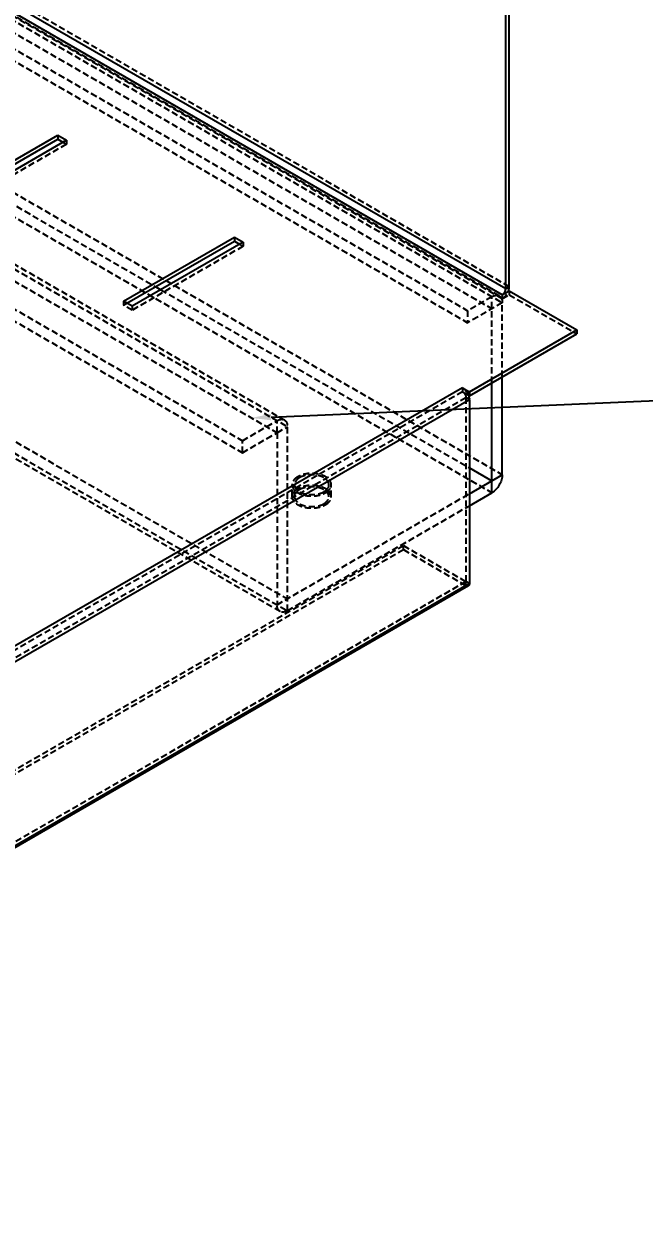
# Model space of a CAD drawing. Header units: millimetres. Extents: x 10653 to 40244, y 19163 to 29561.
# Drawn here: x 20720.7 to 20847.2, y 22953.8 to 23197.9 of the extents above; entities that cross this region are included whole.
import ezdxf
from ezdxf import colors
from ezdxf.entities.mleader import LeaderData, LeaderLine
from ezdxf.math import Vec2, Vec3

# ---------------------------------------------------------------- set-up
doc = ezdxf.new("R2010")
doc.units = ezdxf.units.MM
doc.linetypes.add('HIDDEN', pattern=[1.905, 1.27, -0.635])
doc.layers.add('02___PRT_ALL_AXES', color=7, linetype='Continuous')
doc.layers.add('DEFAULT_2', color=8, linetype='HIDDEN')

msp = doc.modelspace()

# ---------------------------------------------------------------- linework, layer by layer
at = {"color": 3, "linetype": 'Continuous'}
for p, q in [((20818.998, 23143.907), (20516.709, 23318.43)), ((20818.291, 23142.682), (20529.083, 23309.653)), ((20818.998, 23143.907), (20818.998, 23204.315)), ((20704.942, 23162.155), (20727.569, 23175.219)), ((20729.337, 23174.198), (20706.709, 23161.134)), ((20727.569, 23175.219), (20729.337, 23174.198)), ((20741.004, 23141.335), (20763.631, 23154.398)), ((20763.631, 23154.398), (20765.399, 23153.378)), ((20765.399, 23153.378), (20742.772, 23140.314)), ((20818.291, 23142.682), (20819.705, 23143.499)), ((20819.705, 23143.499), (20833.494, 23135.538)), ((20742.772, 23140.314), (20741.004, 23141.335)), ((20811.574, 23122.882), (20833.494, 23135.538)), ((20818.291, 23105.939), (20818.291, 23125.944)), ((20810.159, 23123.699), (20586.007, 22994.285)), ((20810.159, 23123.699), (20811.574, 23122.882)), ((20811.574, 23121.249), (20587.422, 22991.836)), ((20811.574, 23121.249), (20811.574, 23083.711)), ((20811.574, 23099.612), (20816.17, 23102.265)), ((20811.361, 23083.241), (20587.209, 22953.828)), ((20811.574, 23083.711), (20587.422, 22954.297))]:
    msp.add_line(p, q, dxfattribs=at)
at = {"color": 7, "linetype": 'Continuous'}
for p, q in [((20819.705, 23144.315), (20819.705, 23204.723)), ((20705.649, 23161.747), (20727.569, 23174.402)), ((20727.569, 23175.219), (20727.569, 23174.402)), ((20727.569, 23174.402), (20728.63, 23173.79)), ((20763.631, 23154.398), (20763.631, 23153.582)), ((20741.711, 23140.926), (20763.631, 23153.582)), ((20763.631, 23153.582), (20764.692, 23152.97)), ((20747.579, 23144.314), (20748.64, 23143.702)), ((20819.703, 23144.225), (20818.997, 23143.862)), ((20819.705, 23144.315), (20818.998, 23143.907)), ((20811.574, 23122.066), (20833.494, 23134.721)), ((20833.494, 23135.538), (20833.494, 23134.721)), ((20816.17, 23102.265), (20816.17, 23124.719)), ((20811.378, 23122.178), (20811.574, 23122.066)), ((20811.574, 23122.882), (20811.574, 23122.066)), ((20811.574, 23107.368), (20816.17, 23104.715)), ((20811.574, 23102.061), (20818.291, 23105.939))]:
    msp.add_line(p, q, dxfattribs=at)
for centre, radius, start, end in [((20817.742, 23144.316), 1.963, 357.35912, 359.98252), ((20816.533, 23144.547), 3.2, 338.71825, 340.0656), ((20816.609, 23144.519), 3.119, 340.06493, 341.68161)]:
    msp.add_arc(centre, radius, start, end, dxfattribs=at)
at = {"color": 3, "linetype": 'Continuous'}
for centre, radius, start, end in [((20818.017, 23143.907), 0.981, 357.35912, 359.98252), ((20808.401, 23121.017), 3.2, 19.93458, 21.28195), ((20808.477, 23121.045), 3.119, 18.31856, 19.93526), ((20809.611, 23121.249), 1.963, 0.01748, 2.6409)]:
    msp.add_arc(centre, radius, start, end, dxfattribs=at)
at = {"color": 7, "linetype": 'Continuous'}
msp.add_open_spline([(20819.57, 23143.539), (20819.589, 23143.597), (20819.655, 23143.821), (20819.695, 23144.053), (20819.703, 23144.225)], degree=3, knots=[0, 0, 0, 0, 0.2625158, 1, 1, 1, 1], dxfattribs=at)
at = {"color": 3, "linetype": 'Continuous'}
for points, knots in [([(20818.291, 23142.682), (20818.493, 23142.799), (20818.818, 23143.167), (20818.986, 23143.625), (20818.997, 23143.862)], [0, 0, 0, 0, 0.4965756, 1, 1, 1, 1]), ([(20810.159, 23123.699), (20810.432, 23123.542), (20810.924, 23123.078), (20811.258, 23122.5), (20811.383, 23122.179)], [0, 0, 0, 0, 0.4771779, 1, 1, 1, 1]), ([(20811.438, 23122.025), (20811.457, 23121.967), (20811.524, 23121.743), (20811.564, 23121.511), (20811.571, 23121.339)], [0, 0, 0, 0, 0.2625157, 1, 1, 1, 1]), ([(20818.291, 23105.939), (20818.291, 23105.592), (20818.16, 23104.858), (20817.706, 23103.828), (20817.041, 23102.919), (20816.471, 23102.439), (20816.17, 23102.265)], [0, 0, 0, 0, 0.2372386, 0.5000016, 0.7627638, 1, 1, 1, 1]), ([(20811.574, 23083.711), (20811.574, 23083.613), (20811.55, 23083.431), (20811.43, 23083.281), (20811.361, 23083.241)], [0, 0, 0, 0, 0.5507849, 1, 1, 1, 1])]:
    msp.add_open_spline(points, degree=3, knots=knots, dxfattribs=at)
at = {"layer": '02___PRT_ALL_AXES', "color": 8, "linetype": 'HIDDEN'}
for p, q in [((20775.9, 23101.449), (20775.9, 23103.898)), ((20782.9, 23101.449), (20782.9, 23103.898))]:
    msp.add_line(p, q, dxfattribs=at)
for points, knots in [([(20776.925, 23105.327), (20776.772, 23105.238), (20776.493, 23105.046), (20776.16, 23104.696), (20775.949, 23104.309), (20775.9, 23104.032), (20775.9, 23103.898)], [0, 0, 0, 0, 0.2898034, 0.5490453, 0.7822298, 1, 1, 1, 1]), ([(20782.9, 23103.898), (20782.9, 23104.1), (20782.778, 23104.537), (20782.302, 23105.078), (20781.599, 23105.506), (20780.722, 23105.8), (20779.738, 23105.938), (20778.727, 23105.91), (20777.771, 23105.719), (20777.184, 23105.477), (20776.925, 23105.327)], [0, 0, 0, 0, 0.0869325, 0.1864008, 0.3037901, 0.4376061, 0.5821105, 0.7294286, 0.8711741, 1, 1, 1, 1]), ([(20775.9, 23103.898), (20775.9, 23103.696), (20776.022, 23103.26), (20776.498, 23102.718), (20777.201, 23102.29), (20778.078, 23101.997), (20779.062, 23101.858), (20780.073, 23101.886), (20781.029, 23102.078), (20781.616, 23102.32), (20781.875, 23102.469)], [0, 0, 0, 0, 0.0869325, 0.1864008, 0.3037901, 0.4376061, 0.5821105, 0.7294286, 0.8711741, 1, 1, 1, 1]), ([(20776.925, 23102.877), (20776.772, 23102.789), (20776.493, 23102.597), (20776.16, 23102.247), (20775.949, 23101.86), (20775.9, 23101.582), (20775.9, 23101.449)], [0, 0, 0, 0, 0.2898034, 0.5490453, 0.7822298, 1, 1, 1, 1]), ([(20782.9, 23101.448), (20782.9, 23101.65), (20782.778, 23102.087), (20782.302, 23102.629), (20781.599, 23103.057), (20780.722, 23103.35), (20779.738, 23103.488), (20778.727, 23103.46), (20777.771, 23103.269), (20777.184, 23103.027), (20776.925, 23102.877)], [0, 0, 0, 0, 0.0869325, 0.1864008, 0.3037901, 0.4376061, 0.5821105, 0.7294286, 0.8711741, 1, 1, 1, 1]), ([(20781.875, 23102.469), (20782.029, 23102.558), (20782.307, 23102.75), (20782.64, 23103.1), (20782.851, 23103.487), (20782.9, 23103.765), (20782.9, 23103.898)], [0, 0, 0, 0, 0.2898034, 0.5490453, 0.7822298, 1, 1, 1, 1]), ([(20775.9, 23101.449), (20775.9, 23101.247), (20776.022, 23100.81), (20776.498, 23100.269), (20777.201, 23099.84), (20778.078, 23099.547), (20779.062, 23099.409), (20780.073, 23099.437), (20781.029, 23099.628), (20781.616, 23099.87), (20781.875, 23100.02)], [0, 0, 0, 0, 0.0869325, 0.1864008, 0.3037901, 0.4376061, 0.5821105, 0.7294286, 0.8711741, 1, 1, 1, 1]), ([(20781.875, 23100.02), (20782.029, 23100.108), (20782.307, 23100.3), (20782.64, 23100.65), (20782.851, 23101.037), (20782.9, 23101.315), (20782.9, 23101.448)], [0, 0, 0, 0, 0.2898034, 0.5490453, 0.7822298, 1, 1, 1, 1])]:
    msp.add_open_spline(points, degree=3, knots=knots, dxfattribs=at)
at = {"layer": 'DEFAULT_2', "color": 8, "linetype": 'HIDDEN'}
for p, q in [((20819.705, 23144.315), (20530.497, 23311.286)), ((20818.291, 23141.866), (20529.083, 23308.836)), ((20817.67, 23142.422), (20531.29, 23307.76)), ((20529.79, 23307.611), (20818.291, 23141.049)), ((20524.84, 23304.754), (20811.22, 23139.416)), ((20529.79, 23305.162), (20816.17, 23139.824)), ((20524.84, 23302.304), (20811.22, 23136.967)), ((20485.95, 23282.3), (20774.45, 23115.738)), ((20487.45, 23282.449), (20773.829, 23117.111)), ((20485.95, 23279.851), (20772.329, 23114.513)), ((20478.879, 23278.218), (20765.258, 23112.88)), ((20478.879, 23275.768), (20765.258, 23110.431)), ((20531.911, 23271.277), (20818.291, 23105.939)), ((20529.79, 23267.603), (20816.17, 23102.265)), ((20485.95, 23244.741), (20774.45, 23078.179)), ((20488.071, 23245.966), (20774.45, 23080.628)), ((20772.95, 23078.03), (20486.571, 23243.368)), ((20729.337, 23173.382), (20706.709, 23160.318)), ((20728.63, 23173.79), (20729.337, 23173.382)), ((20729.337, 23174.198), (20729.337, 23173.382)), ((20712.577, 23164.522), (20747.579, 23144.314)), ((20765.399, 23152.561), (20742.772, 23139.498)), ((20764.692, 23152.97), (20765.399, 23152.561)), ((20765.399, 23153.378), (20765.399, 23152.561)), ((20748.64, 23143.702), (20811.574, 23107.368)), ((20816.17, 23142.274), (20811.22, 23139.416)), ((20816.17, 23124.719), (20816.17, 23142.274)), ((20818.291, 23141.866), (20819.705, 23142.682)), ((20818.291, 23142.682), (20818.291, 23141.866)), ((20819.705, 23143.499), (20819.705, 23142.682)), ((20819.705, 23142.682), (20833.494, 23134.721)), ((20741.004, 23141.335), (20741.004, 23140.518)), ((20741.004, 23140.518), (20741.711, 23140.926)), ((20742.772, 23139.498), (20741.004, 23140.518)), ((20742.772, 23140.314), (20742.772, 23139.498)), ((20818.291, 23141.049), (20811.22, 23136.967)), ((20811.22, 23139.416), (20811.22, 23136.967)), ((20818.291, 23125.944), (20818.291, 23141.049)), ((20810.159, 23122.882), (20586.007, 22993.469)), ((20810.159, 23123.699), (20810.159, 23122.882)), ((20810.159, 23122.882), (20811.378, 23122.178)), ((20810.866, 23121.658), (20587.422, 22992.652)), ((20811.571, 23121.339), (20810.865, 23121.702)), ((20811.574, 23121.249), (20810.866, 23121.658)), ((20810.866, 23121.658), (20810.866, 23084.119)), ((20765.258, 23112.88), (20772.329, 23116.963)), ((20772.329, 23114.513), (20772.329, 23116.963)), ((20772.329, 23114.513), (20774.45, 23115.738)), ((20774.45, 23078.179), (20774.45, 23115.738)), ((20765.258, 23110.431), (20772.329, 23114.513)), ((20765.258, 23110.431), (20765.258, 23112.88)), ((20772.329, 23114.513), (20772.329, 23079.404)), ((20775.4, 23101.449), (20775.4, 23103.898)), ((20783.4, 23101.449), (20783.4, 23103.898)), ((20772.329, 23079.404), (20811.574, 23102.061)), ((20774.45, 23078.179), (20811.574, 23099.612)), ((20798.138, 23090.63), (20573.987, 22961.217)), ((20798.138, 23091.447), (20586.715, 22969.382)), ((20810.849, 23084.109), (20798.138, 23091.447)), ((20798.138, 23090.63), (20798.138, 23091.447)), ((20810.849, 23083.292), (20798.138, 23090.63)), ((20810.861, 23084.107), (20586.709, 22954.694)), ((20810.866, 23084.119), (20586.715, 22954.705)), ((20810.849, 23083.292), (20810.849, 23084.109)), ((20811.574, 23083.711), (20810.866, 23084.119))]:
    msp.add_line(p, q, dxfattribs=at)
msp.add_arc((20809.885, 23121.657), 0.981, 0.01748, 2.6409, dxfattribs=at)
for points, knots in [([(20816.17, 23142.274), (20816.301, 23142.35), (20816.563, 23142.474), (20816.966, 23142.572), (20817.343, 23142.562), (20817.571, 23142.48), (20817.67, 23142.422)], [0, 0, 0, 0, 0.2896998, 0.5490836, 0.7822135, 1, 1, 1, 1]), ([(20817.67, 23142.422), (20817.779, 23142.359), (20817.984, 23142.18), (20818.112, 23141.944), (20818.162, 23141.816)], [0, 0, 0, 0, 0.4796281, 1, 1, 1, 1]), ([(20818.162, 23141.816), (20818.184, 23141.759), (20818.264, 23141.511), (20818.291, 23141.249), (20818.291, 23141.049)], [0, 0, 0, 0, 0.2322205, 1, 1, 1, 1]), ([(20818.291, 23141.866), (20818.563, 23142.023), (20819.055, 23142.486), (20819.389, 23143.065), (20819.514, 23143.386)], [0, 0, 0, 0, 0.4771774, 1, 1, 1, 1]), ([(20810.159, 23122.882), (20810.362, 23122.765), (20810.686, 23122.398), (20810.855, 23121.939), (20810.865, 23121.702)], [0, 0, 0, 0, 0.4965761, 1, 1, 1, 1]), ([(20772.329, 23116.963), (20772.46, 23117.038), (20772.722, 23117.162), (20773.124, 23117.259), (20773.503, 23117.252), (20773.73, 23117.169), (20773.829, 23117.112)], [0, 0, 0, 0, 0.2881159, 0.5482209, 0.782232, 1, 1, 1, 1]), ([(20773.829, 23117.112), (20773.928, 23117.054), (20774.114, 23116.899), (20774.31, 23116.575), (20774.426, 23116.178), (20774.45, 23115.889), (20774.45, 23115.738)], [0, 0, 0, 0, 0.2177665, 0.4517769, 0.7118826, 1, 1, 1, 1]), ([(20776.572, 23105.531), (20776.489, 23105.473), (20776.365, 23105.386), (20776.221, 23105.284), (20776.148, 23105.234), (20776.108, 23105.204), (20776.074, 23105.184), (20776.054, 23105.158), (20776.022, 23105.125), (20775.969, 23105.067), (20775.891, 23104.984), (20775.815, 23104.901), (20775.761, 23104.844), (20775.731, 23104.81), (20775.705, 23104.786), (20775.694, 23104.758), (20775.674, 23104.723), (20775.641, 23104.66), (20775.593, 23104.57), (20775.546, 23104.48), (20775.512, 23104.417), (20775.494, 23104.381), (20775.476, 23104.355), (20775.475, 23104.326), (20775.467, 23104.288), (20775.456, 23104.221), (20775.439, 23104.126), (20775.423, 23104.031), (20775.411, 23103.965), (20775.406, 23103.927), (20775.397, 23103.898), (20775.406, 23103.87), (20775.411, 23103.833), (20775.423, 23103.767), (20775.438, 23103.674), (20775.454, 23103.58), (20775.465, 23103.515), (20775.472, 23103.478), (20775.474, 23103.449), (20775.491, 23103.423), (20775.509, 23103.387), (20775.542, 23103.324), (20775.589, 23103.234), (20775.636, 23103.144), (20775.669, 23103.081), (20775.688, 23103.045), (20775.699, 23103.017), (20775.725, 23102.993), (20775.755, 23102.96), (20775.809, 23102.902), (20775.885, 23102.819), (20775.962, 23102.736), (20776.015, 23102.678), (20776.046, 23102.645), (20776.066, 23102.619), (20776.1, 23102.598), (20776.141, 23102.568), (20776.194, 23102.531), (20776.257, 23102.487), (20776.341, 23102.428), (20776.424, 23102.368), (20776.51, 23102.31), (20776.568, 23102.263), (20776.648, 23102.23), (20776.747, 23102.181), (20776.874, 23102.122), (20776.998, 23102.062), (20777.1, 23102.016), (20777.172, 23101.976), (20777.262, 23101.953), (20777.375, 23101.917), (20777.519, 23101.873), (20777.662, 23101.828), (20777.777, 23101.793), (20777.861, 23101.763), (20777.957, 23101.75), (20778.08, 23101.727), (20778.236, 23101.701), (20778.391, 23101.672), (20778.517, 23101.652), (20778.608, 23101.631), (20778.709, 23101.629), (20778.84, 23101.621), (20779.005, 23101.612), (20779.17, 23101.602), (20779.301, 23101.595), (20779.401, 23101.586), (20779.497, 23101.595), (20779.627, 23101.601), (20779.788, 23101.611), (20779.951, 23101.619), (20780.08, 23101.628), (20780.178, 23101.63), (20780.27, 23101.65), (20780.395, 23101.67), (20780.55, 23101.698), (20780.707, 23101.725), (20780.83, 23101.747), (20780.926, 23101.76), (20781.01, 23101.79), (20781.126, 23101.824), (20781.269, 23101.869), (20781.413, 23101.912), (20781.527, 23101.949), (20781.616, 23101.972), (20781.69, 23102.012), (20781.793, 23102.059), (20781.972, 23102.144), (20782.126, 23102.217), (20782.228, 23102.265)], [0, 0, 0, 0, 0.03125, 0.046875, 0.0546875, 0.0585938, 0.0625, 0.0664062, 0.0703125, 0.078125, 0.09375, 0.109375, 0.1171875, 0.1210938, 0.125, 0.1289062, 0.1328125, 0.140625, 0.15625, 0.171875, 0.1796875, 0.1835938, 0.1875, 0.1914062, 0.1953125, 0.203125, 0.21875, 0.234375, 0.2421875, 0.2460938, 0.25, 0.2539062, 0.2578125, 0.265625, 0.28125, 0.296875, 0.3046875, 0.3085938, 0.3125, 0.3164062, 0.3203125, 0.328125, 0.34375, 0.359375, 0.3671875, 0.3710938, 0.375, 0.3789062, 0.3828125, 0.390625, 0.40625, 0.421875, 0.4296875, 0.4335938, 0.4375, 0.4414062, 0.4453125, 0.453125, 0.4609375, 0.46875, 0.484375, 0.4921875, 0.5, 0.5078125, 0.515625, 0.53125, 0.546875, 0.5546875, 0.5625, 0.5703125, 0.578125, 0.59375, 0.609375, 0.6171875, 0.625, 0.6328125, 0.640625, 0.65625, 0.671875, 0.6796875, 0.6875, 0.6953125, 0.703125, 0.71875, 0.734375, 0.7421875, 0.75, 0.7578125, 0.765625, 0.78125, 0.796875, 0.8046875, 0.8125, 0.8203125, 0.828125, 0.84375, 0.859375, 0.8671875, 0.875, 0.8828125, 0.890625, 0.90625, 0.921875, 0.9296875, 0.9375, 0.9453125, 0.953125, 0.96875, 1, 1, 1, 1]), ([(20782.228, 23102.265), (20782.311, 23102.323), (20782.435, 23102.41), (20782.579, 23102.512), (20782.652, 23102.563), (20782.692, 23102.592), (20782.726, 23102.613), (20782.746, 23102.638), (20782.778, 23102.671), (20782.831, 23102.729), (20782.909, 23102.812), (20782.985, 23102.895), (20783.039, 23102.953), (20783.069, 23102.986), (20783.095, 23103.01), (20783.106, 23103.038), (20783.127, 23103.073), (20783.159, 23103.136), (20783.207, 23103.226), (20783.254, 23103.316), (20783.288, 23103.379), (20783.306, 23103.415), (20783.324, 23103.441), (20783.325, 23103.47), (20783.333, 23103.508), (20783.344, 23103.575), (20783.361, 23103.67), (20783.377, 23103.765), (20783.389, 23103.832), (20783.394, 23103.87), (20783.403, 23103.898), (20783.395, 23103.926), (20783.389, 23103.964), (20783.378, 23104.029), (20783.362, 23104.122), (20783.346, 23104.216), (20783.335, 23104.281), (20783.328, 23104.319), (20783.327, 23104.347), (20783.309, 23104.374), (20783.291, 23104.41), (20783.258, 23104.472), (20783.211, 23104.562), (20783.164, 23104.652), (20783.131, 23104.715), (20783.112, 23104.751), (20783.101, 23104.779), (20783.075, 23104.803), (20783.045, 23104.836), (20782.991, 23104.894), (20782.915, 23104.977), (20782.838, 23105.06), (20782.786, 23105.118), (20782.754, 23105.151), (20782.734, 23105.177), (20782.7, 23105.198), (20782.659, 23105.228), (20782.606, 23105.265), (20782.543, 23105.309), (20782.459, 23105.368), (20782.376, 23105.428), (20782.29, 23105.486), (20782.232, 23105.534), (20782.152, 23105.566), (20782.053, 23105.615), (20781.926, 23105.674), (20781.802, 23105.734), (20781.7, 23105.781), (20781.628, 23105.82), (20781.538, 23105.843), (20781.425, 23105.88), (20781.281, 23105.923), (20781.138, 23105.968), (20781.023, 23106.003), (20780.939, 23106.033), (20780.843, 23106.046), (20780.72, 23106.069), (20780.564, 23106.096), (20780.409, 23106.124), (20780.284, 23106.145), (20780.192, 23106.165), (20780.091, 23106.167), (20779.96, 23106.176), (20779.795, 23106.184), (20779.631, 23106.195), (20779.499, 23106.201), (20779.4, 23106.211), (20779.303, 23106.201), (20779.173, 23106.195), (20779.012, 23106.185), (20778.85, 23106.177), (20778.72, 23106.168), (20778.622, 23106.167), (20778.53, 23106.146), (20778.405, 23106.126), (20778.25, 23106.098), (20778.093, 23106.072), (20777.97, 23106.049), (20777.874, 23106.036), (20777.79, 23106.006), (20777.674, 23105.972), (20777.531, 23105.927), (20777.387, 23105.884), (20777.273, 23105.847), (20777.184, 23105.824), (20777.11, 23105.785), (20777.007, 23105.737), (20776.828, 23105.652), (20776.674, 23105.58), (20776.572, 23105.531)], [0, 0, 0, 0, 0.03125, 0.046875, 0.0546875, 0.0585938, 0.0625, 0.0664062, 0.0703125, 0.078125, 0.09375, 0.109375, 0.1171875, 0.1210938, 0.125, 0.1289062, 0.1328125, 0.140625, 0.15625, 0.171875, 0.1796875, 0.1835938, 0.1875, 0.1914062, 0.1953125, 0.203125, 0.21875, 0.234375, 0.2421875, 0.2460938, 0.25, 0.2539062, 0.2578125, 0.265625, 0.28125, 0.296875, 0.3046875, 0.3085938, 0.3125, 0.3164062, 0.3203125, 0.328125, 0.34375, 0.359375, 0.3671875, 0.3710938, 0.375, 0.3789062, 0.3828125, 0.390625, 0.40625, 0.421875, 0.4296875, 0.4335938, 0.4375, 0.4414062, 0.4453125, 0.453125, 0.4609375, 0.46875, 0.484375, 0.4921875, 0.5, 0.5078125, 0.515625, 0.53125, 0.546875, 0.5546875, 0.5625, 0.5703125, 0.578125, 0.59375, 0.609375, 0.6171875, 0.625, 0.6328125, 0.640625, 0.65625, 0.671875, 0.6796875, 0.6875, 0.6953125, 0.703125, 0.71875, 0.734375, 0.7421875, 0.75, 0.7578125, 0.765625, 0.78125, 0.796875, 0.8046875, 0.8125, 0.8203125, 0.828125, 0.84375, 0.859375, 0.8671875, 0.875, 0.8828125, 0.890625, 0.90625, 0.921875, 0.9296875, 0.9375, 0.9453125, 0.953125, 0.96875, 1, 1, 1, 1]), ([(20776.572, 23103.082), (20776.489, 23103.024), (20776.365, 23102.937), (20776.221, 23102.835), (20776.148, 23102.784), (20776.108, 23102.755), (20776.074, 23102.734), (20776.054, 23102.708), (20776.022, 23102.675), (20775.969, 23102.617), (20775.891, 23102.535), (20775.815, 23102.452), (20775.761, 23102.394), (20775.731, 23102.361), (20775.705, 23102.337), (20775.694, 23102.309), (20775.674, 23102.273), (20775.641, 23102.21), (20775.593, 23102.121), (20775.546, 23102.031), (20775.512, 23101.968), (20775.494, 23101.932), (20775.476, 23101.906), (20775.475, 23101.876), (20775.467, 23101.839), (20775.456, 23101.772), (20775.439, 23101.677), (20775.423, 23101.582), (20775.411, 23101.515), (20775.406, 23101.477), (20775.397, 23101.448), (20775.406, 23101.421), (20775.411, 23101.383), (20775.423, 23101.318), (20775.438, 23101.224), (20775.454, 23101.131), (20775.465, 23101.065), (20775.472, 23101.028), (20775.474, 23101), (20775.491, 23100.973), (20775.509, 23100.937), (20775.542, 23100.874), (20775.589, 23100.784), (20775.636, 23100.694), (20775.669, 23100.631), (20775.688, 23100.596), (20775.699, 23100.568), (20775.725, 23100.544), (20775.755, 23100.51), (20775.809, 23100.453), (20775.885, 23100.37), (20775.962, 23100.287), (20776.015, 23100.229), (20776.046, 23100.196), (20776.066, 23100.17), (20776.1, 23100.149), (20776.141, 23100.119), (20776.194, 23100.082), (20776.257, 23100.037), (20776.341, 23099.978), (20776.424, 23099.919), (20776.51, 23099.861), (20776.568, 23099.813), (20776.648, 23099.781), (20776.747, 23099.732), (20776.874, 23099.673), (20776.998, 23099.613), (20777.1, 23099.566), (20777.172, 23099.527), (20777.262, 23099.504), (20777.375, 23099.467), (20777.519, 23099.423), (20777.662, 23099.378), (20777.777, 23099.344), (20777.861, 23099.314), (20777.957, 23099.301), (20778.08, 23099.278), (20778.236, 23099.251), (20778.391, 23099.223), (20778.517, 23099.202), (20778.608, 23099.182), (20778.709, 23099.18), (20778.84, 23099.171), (20779.005, 23099.162), (20779.17, 23099.152), (20779.301, 23099.146), (20779.401, 23099.136), (20779.497, 23099.146), (20779.627, 23099.152), (20779.788, 23099.162), (20779.951, 23099.17), (20780.08, 23099.179), (20780.178, 23099.18), (20780.27, 23099.2), (20780.395, 23099.221), (20780.55, 23099.249), (20780.707, 23099.275), (20780.83, 23099.298), (20780.926, 23099.311), (20781.01, 23099.341), (20781.126, 23099.375), (20781.269, 23099.42), (20781.413, 23099.463), (20781.527, 23099.499), (20781.616, 23099.522), (20781.69, 23099.562), (20781.793, 23099.609), (20781.972, 23099.695), (20782.126, 23099.767), (20782.228, 23099.816)], [0, 0, 0, 0, 0.03125, 0.046875, 0.0546875, 0.0585938, 0.0625, 0.0664062, 0.0703125, 0.078125, 0.09375, 0.109375, 0.1171875, 0.1210938, 0.125, 0.1289062, 0.1328125, 0.140625, 0.15625, 0.171875, 0.1796875, 0.1835938, 0.1875, 0.1914062, 0.1953125, 0.203125, 0.21875, 0.234375, 0.2421875, 0.2460938, 0.25, 0.2539062, 0.2578125, 0.265625, 0.28125, 0.296875, 0.3046875, 0.3085938, 0.3125, 0.3164062, 0.3203125, 0.328125, 0.34375, 0.359375, 0.3671875, 0.3710938, 0.375, 0.3789062, 0.3828125, 0.390625, 0.40625, 0.421875, 0.4296875, 0.4335938, 0.4375, 0.4414062, 0.4453125, 0.453125, 0.4609375, 0.46875, 0.484375, 0.4921875, 0.5, 0.5078125, 0.515625, 0.53125, 0.546875, 0.5546875, 0.5625, 0.5703125, 0.578125, 0.59375, 0.609375, 0.6171875, 0.625, 0.6328125, 0.640625, 0.65625, 0.671875, 0.6796875, 0.6875, 0.6953125, 0.703125, 0.71875, 0.734375, 0.7421875, 0.75, 0.7578125, 0.765625, 0.78125, 0.796875, 0.8046875, 0.8125, 0.8203125, 0.828125, 0.84375, 0.859375, 0.8671875, 0.875, 0.8828125, 0.890625, 0.90625, 0.921875, 0.9296875, 0.9375, 0.9453125, 0.953125, 0.96875, 1, 1, 1, 1]), ([(20782.228, 23099.816), (20782.311, 23099.874), (20782.435, 23099.961), (20782.579, 23100.062), (20782.652, 23100.113), (20782.692, 23100.142), (20782.726, 23100.163), (20782.746, 23100.189), (20782.778, 23100.222), (20782.831, 23100.28), (20782.909, 23100.362), (20782.985, 23100.445), (20783.039, 23100.503), (20783.069, 23100.536), (20783.095, 23100.561), (20783.106, 23100.588), (20783.127, 23100.624), (20783.159, 23100.687), (20783.207, 23100.777), (20783.254, 23100.866), (20783.288, 23100.929), (20783.306, 23100.965), (20783.324, 23100.992), (20783.325, 23101.021), (20783.333, 23101.059), (20783.344, 23101.125), (20783.361, 23101.22), (20783.377, 23101.315), (20783.389, 23101.382), (20783.394, 23101.42), (20783.403, 23101.449), (20783.395, 23101.477), (20783.389, 23101.514), (20783.378, 23101.579), (20783.362, 23101.673), (20783.346, 23101.766), (20783.335, 23101.832), (20783.328, 23101.869), (20783.327, 23101.897), (20783.309, 23101.924), (20783.291, 23101.96), (20783.258, 23102.023), (20783.211, 23102.113), (20783.164, 23102.203), (20783.131, 23102.266), (20783.112, 23102.302), (20783.101, 23102.329), (20783.075, 23102.353), (20783.045, 23102.387), (20782.991, 23102.445), (20782.915, 23102.528), (20782.838, 23102.61), (20782.786, 23102.669), (20782.754, 23102.702), (20782.734, 23102.727), (20782.7, 23102.749), (20782.659, 23102.778), (20782.606, 23102.815), (20782.543, 23102.86), (20782.459, 23102.919), (20782.376, 23102.978), (20782.29, 23103.037), (20782.232, 23103.084), (20782.152, 23103.117), (20782.053, 23103.165), (20781.926, 23103.224), (20781.802, 23103.285), (20781.7, 23103.331), (20781.628, 23103.37), (20781.538, 23103.394), (20781.425, 23103.43), (20781.281, 23103.474), (20781.138, 23103.519), (20781.023, 23103.553), (20780.939, 23103.584), (20780.843, 23103.596), (20780.72, 23103.62), (20780.564, 23103.646), (20780.409, 23103.674), (20780.284, 23103.695), (20780.192, 23103.716), (20780.091, 23103.717), (20779.96, 23103.726), (20779.795, 23103.735), (20779.631, 23103.745), (20779.499, 23103.751), (20779.4, 23103.761), (20779.303, 23103.752), (20779.173, 23103.746), (20779.012, 23103.736), (20778.85, 23103.727), (20778.72, 23103.719), (20778.622, 23103.717), (20778.53, 23103.697), (20778.405, 23103.676), (20778.25, 23103.649), (20778.093, 23103.622), (20777.97, 23103.599), (20777.874, 23103.587), (20777.79, 23103.556), (20777.674, 23103.522), (20777.531, 23103.478), (20777.387, 23103.434), (20777.273, 23103.398), (20777.184, 23103.375), (20777.11, 23103.335), (20777.007, 23103.288), (20776.828, 23103.202), (20776.674, 23103.13), (20776.572, 23103.082)], [0, 0, 0, 0, 0.03125, 0.046875, 0.0546875, 0.0585938, 0.0625, 0.0664062, 0.0703125, 0.078125, 0.09375, 0.109375, 0.1171875, 0.1210938, 0.125, 0.1289062, 0.1328125, 0.140625, 0.15625, 0.171875, 0.1796875, 0.1835938, 0.1875, 0.1914062, 0.1953125, 0.203125, 0.21875, 0.234375, 0.2421875, 0.2460938, 0.25, 0.2539062, 0.2578125, 0.265625, 0.28125, 0.296875, 0.3046875, 0.3085938, 0.3125, 0.3164062, 0.3203125, 0.328125, 0.34375, 0.359375, 0.3671875, 0.3710938, 0.375, 0.3789062, 0.3828125, 0.390625, 0.40625, 0.421875, 0.4296875, 0.4335938, 0.4375, 0.4414062, 0.4453125, 0.453125, 0.4609375, 0.46875, 0.484375, 0.4921875, 0.5, 0.5078125, 0.515625, 0.53125, 0.546875, 0.5546875, 0.5625, 0.5703125, 0.578125, 0.59375, 0.609375, 0.6171875, 0.625, 0.6328125, 0.640625, 0.65625, 0.671875, 0.6796875, 0.6875, 0.6953125, 0.703125, 0.71875, 0.734375, 0.7421875, 0.75, 0.7578125, 0.765625, 0.78125, 0.796875, 0.8046875, 0.8125, 0.8203125, 0.828125, 0.84375, 0.859375, 0.8671875, 0.875, 0.8828125, 0.890625, 0.90625, 0.921875, 0.9296875, 0.9375, 0.9453125, 0.953125, 0.96875, 1, 1, 1, 1]), ([(20810.86, 23084.107), (20810.858, 23084.106), (20810.854, 23084.106), (20810.85, 23084.108), (20810.849, 23084.109)], [0, 0, 0, 0, 0.459985, 1, 1, 1, 1]), ([(20811.361, 23083.241), (20811.292, 23083.201), (20811.103, 23083.173), (20810.934, 23083.243), (20810.849, 23083.292)], [0, 0, 0, 0, 0.4492166, 1, 1, 1, 1]), ([(20810.866, 23084.119), (20810.866, 23084.116), (20810.866, 23084.111), (20810.862, 23084.107), (20810.86, 23084.107)], [0, 0, 0, 0, 0.5494181, 1, 1, 1, 1]), ([(20772.95, 23078.03), (20772.852, 23078.087), (20772.666, 23078.243), (20772.469, 23078.565), (20772.352, 23078.962), (20772.329, 23079.252), (20772.329, 23079.404)], [0, 0, 0, 0, 0.217785, 0.4509144, 0.7102987, 1, 1, 1, 1]), ([(20774.45, 23078.179), (20774.319, 23078.103), (20774.057, 23077.978), (20773.654, 23077.881), (20773.277, 23077.891), (20773.049, 23077.973), (20772.95, 23078.03)], [0, 0, 0, 0, 0.2896998, 0.5490836, 0.7822135, 1, 1, 1, 1])]:
    msp.add_open_spline(points, degree=3, knots=knots, dxfattribs=at)

# ---------------------------------------------------------------- leaders
at = {"lineweight": 9}
ml = msp.add_multileader_mtext('Standard', dxfattribs=at)
ml.set_content('3', color=2)
ml.set_leader_properties(color=2)
ml.build(insert=Vec2(0, 0))
ml.multileader.update_dxf_attribs({"text_left_attachment_type": 5, "text_right_attachment_type": 5, "dogleg_length": 0.36})
ctx = ml.context
ctx.base_point, ctx.char_height, ctx.plane_origin = Vec3(20904.804, 23123.423), 30, Vec3(20820.455, 23111.805)
ctx.left_attachment, ctx.right_attachment = 5, 5
notes = []
notes.append((ctx, [(1, (1, 1, 0), (20904.444, 23123.423), (1, 0), 0.36, [(0, [(20767.109, 23117.527)], 0, [])])]))
ctx.mtext.insert, ctx.mtext.flow_direction = Vec3(20906.804, 23159.423), 5
for ctx, leaders in notes:
    for number, flags, end, landing, length, lines in leaders:
        leader = LeaderData()
        leader.index, (leader.has_last_leader_line, leader.has_dogleg_vector, leader.attachment_direction) = number, flags
        leader.last_leader_point, leader.dogleg_vector, leader.dogleg_length = Vec3(end), Vec3(landing), length
        for number, points, colour, breaks in lines:
            line = LeaderLine()
            line.index, line.vertices, line.color, line.breaks = number, Vec3.list(points), colors.encode_raw_color(colour), breaks
            leader.lines.append(line)
        ctx.leaders.append(leader)

doc.saveas('drawing.dxf')
